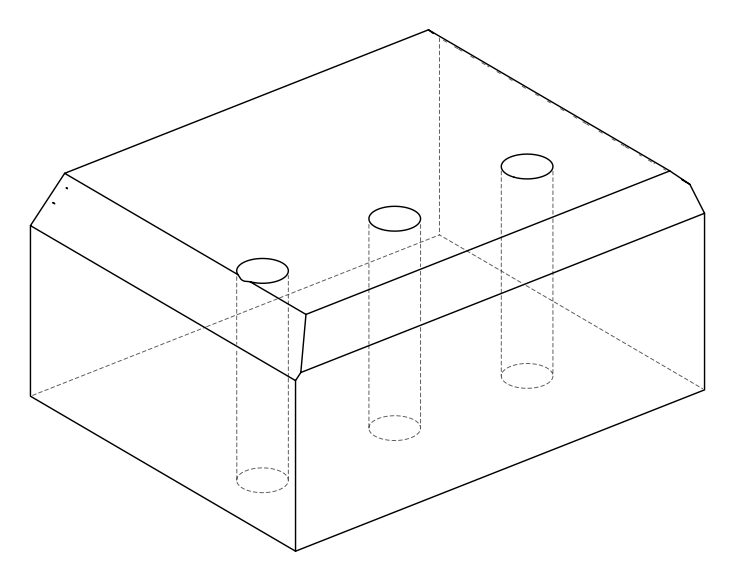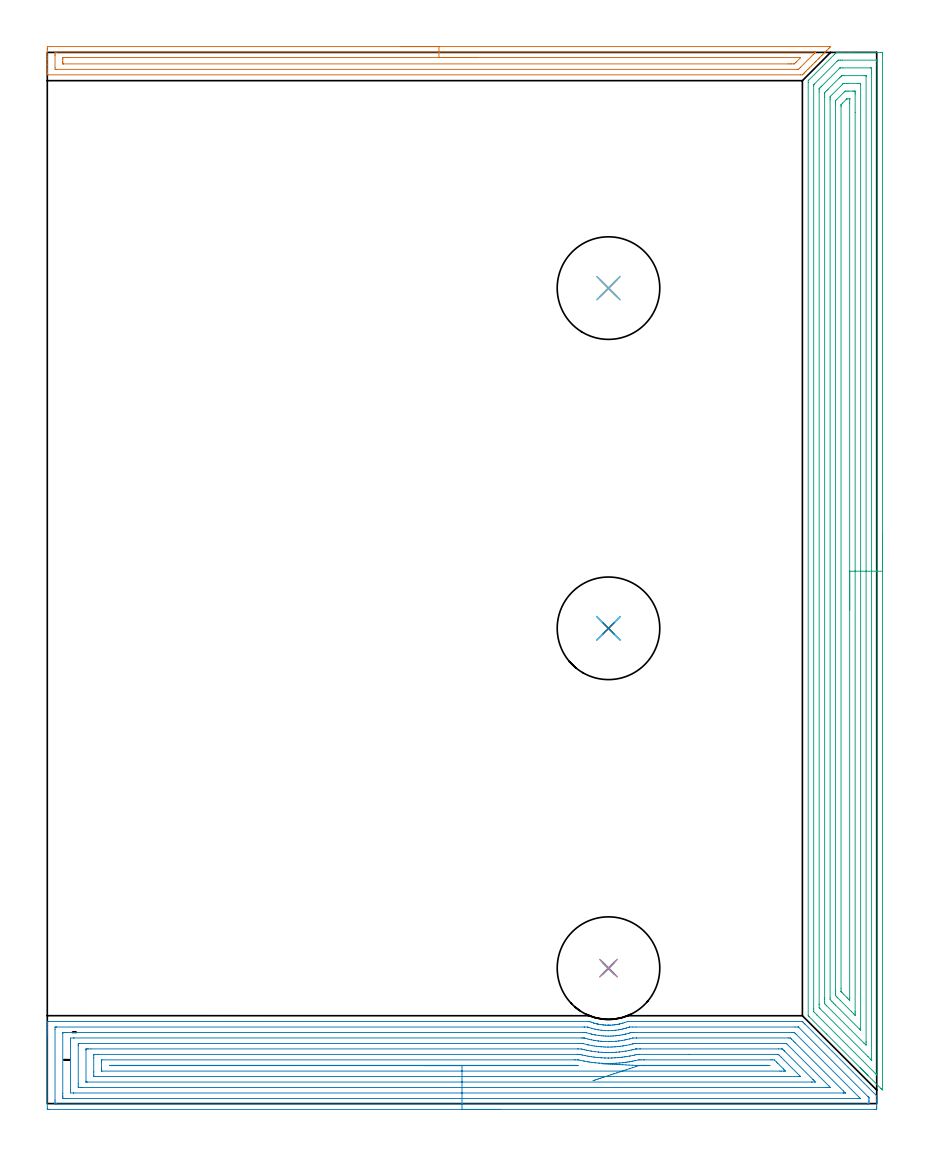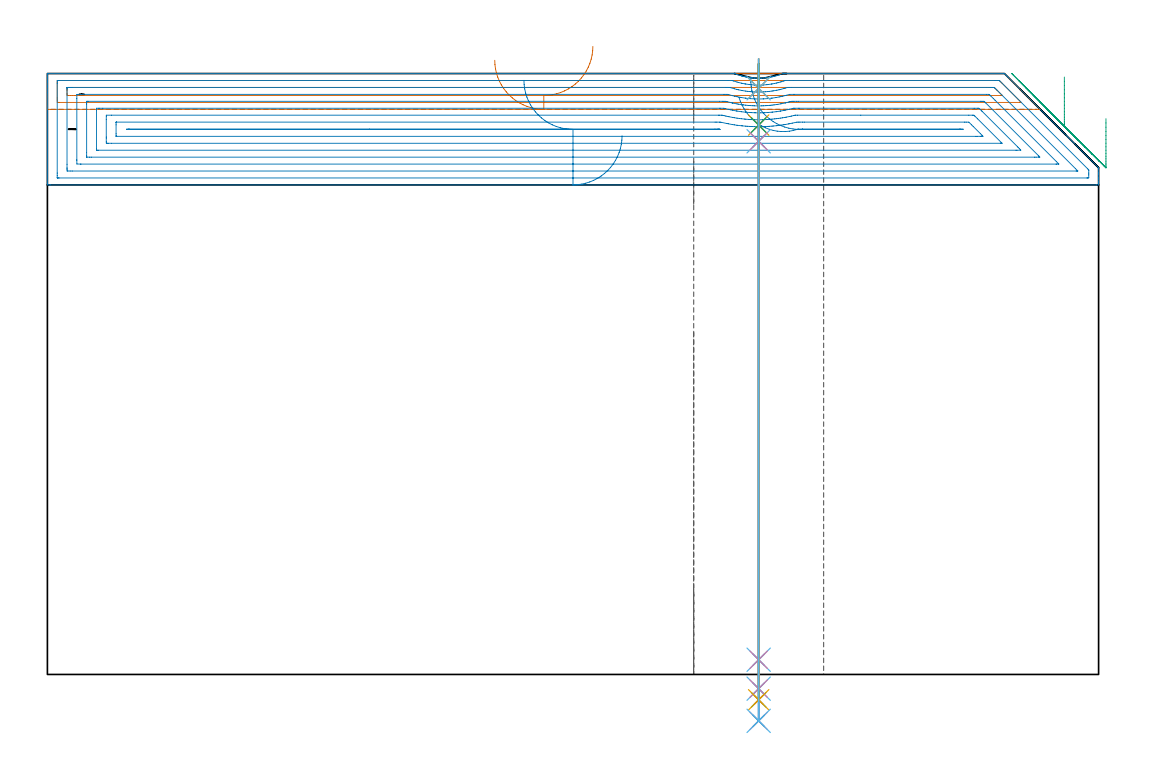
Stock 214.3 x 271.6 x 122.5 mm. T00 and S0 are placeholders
(PLAN: 18 operations, 13 tool changes, 39.9 min)
(1 AREA_MILL | FG_CHAMFER_SURFACE | UGT0205_001 | 4.97 min | 5518 mm3)
(2 AREA_MILL_1 | FG_CHAMFER_SURFACE_1 | UGT0205_001 | 15.05 min | 55157 mm3)
(3 AREA_MILL_2 | FG_CHAMFER_SURFACE_2 | UGT0205_001 | 14.76 min | 46866 mm3)
(4 SPOT_DRILL | STEP1HOLE | NXT0321_9005460120000 | 0.05 min | 182 mm3)
(5 SPOT_DRILL_1 | STEP1HOLE_1 | NXT0321_9005460120000 | 0.05 min | 178 mm3)
(6 SPOT_DRILL_2 | STEP1HOLE_2 | NXT0321_9005460120000 | 0.05 min | 192 mm3)
(7 DRILL_BLIND_HOLE_INTO_CENTER | STEP1HOLE | NXT0301_041 | 0.05 min | 283 mm3)
(8 GUN_DRILL_THROUGH_HOLE | STEP1HOLE | UGT0307_002 | 0.56 min | 3171 mm3)
(9 SPADE_DRILL_TO_ENLARGE_THROUGH_HOLE | STEP1HOLE | UGT0306_007 | 0.52 min | 22527 mm3)
(10 DRILL_TO_ENLARGE_THROUGH_HOLE | STEP1HOLE | UGT0301_388 | 0.54 min | 41363 mm3)
(11 DRILL_BLIND_HOLE_INTO_CENTER_1 | STEP1HOLE_1 | NXT0301_041 | 0.05 min | 282 mm3)
(12 GUN_DRILL_THROUGH_HOLE_1 | STEP1HOLE_1 | UGT0307_002 | 0.56 min | 3170 mm3)
(13 SPADE_DRILL_TO_ENLARGE_THROUGH_HOLE_1 | STEP1HOLE_1 | UGT0306_007 | 0.52 min | 22534 mm3)
(14 DRILL_TO_ENLARGE_THROUGH_HOLE_1 | STEP1HOLE_1 | UGT0301_388 | 0.54 min | 41360 mm3)
(15 DRILL_BLIND_HOLE_INTO_CENTER_2 | STEP1HOLE_2 | NXT0301_041 | 0.05 min | 289 mm3)
(16 GUN_DRILL_THROUGH_HOLE_2 | STEP1HOLE_2 | UGT0307_002 | 0.56 min | 3164 mm3)
(17 SPADE_DRILL_TO_ENLARGE_THROUGH_HOLE_2 | STEP1HOLE_2 | UGT0306_007 | 0.52 min | 22541 mm3)
(18 DRILL_TO_ENLARGE_THROUGH_HOLE_2 | STEP1HOLE_2 | UGT0301_388 | 0.54 min | 41356 mm3)
(TOOL UGT0205_001 | Chamfer Mill 20 x 3 x 45 deg. | D20 FL50 Z2)
(TOOL NXT0321_9005460120000 | NC Spot Drill, 142deg, 12mm, Carbide, Uncoated | D12 PA142 FL30 Z2)
(TOOL NXT0301_041 | Carbide Drill 7mm [860.1-0700-035A1-MM 2214] | D7 PA140 FL53 Z2)
(TOOL UGT0307_002 | Gun Drill 6 mm | D6 PA130 FL24 Z1)
(TOOL UGT0306_007 | Spade Drill 16.5mm | D16.5 PA132 FL10 Z2)
(TOOL UGT0301_388 | Twist Drill 26.5 mm | D26.5 PA118 FL165 Z2)
(OP 1 AREA_MILL)
G17 G21 G94 G90
T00 M6
G54
G17 G0 G90 X91.2 Y273.1 S1061 M3
G43 Z132.5 H0
Z125.2
G94 G1 X91.238 Z124.328 F250.
X91.352 Z123.464
X91.541 Z122.612
X91.803 Z121.78
X92.137 Z120.974
X92.54 Z120.2
X93.009 Z119.464
X93.54 Z118.772
X94.129 Z118.129
X94.772 Z117.54
X95.464 Z117.008
X96.2 Z116.54
X96.974 Z116.137
X97.78 Z115.803
X98.612 Z115.541
X99.464 Z115.352
X100.329 Z115.238
X101.2 Z115.2
X202.137
X202.369 Y273.095 Z115.204
X202.381 Y273.093 Z115.205
X202.369 Y273.069 Z115.23
X202.071 Y272.771 Z115.529
X201.86 Y272.558 Z115.738
X201.235 Y271.935 Z116.365
X201.177 Y271.877 Z116.422
X200.972 Y271.67 Z116.626
X200.365 Y271.065 Z117.235
X200.283 Y270.983 Z117.316
X200.084 Y270.782 Z117.514
X199.494 Y270.194 Z118.105
X199.389 Y270.089 Z118.21
X199.196 Y269.894 Z118.402
X198.624 Y269.324 Z118.976
X198.495 Y269.195 Z119.104
X198.308 Y269.006 Z119.29
X197.754 Y268.454 Z119.846
X197.42 Y268.118 Z120.178
X196.883 Y267.583 Z120.717
X196.532 Y267.23 Z121.066
X196.013 Y266.713 Z121.587
X195.644 Y266.342 Z121.954
X195.515 Y266.215 Z122.084
X195.227 Y265.927 Z122.373
X195.138 Y265.84 Z122.459
X195.1 Y265.807 Z122.493
X194.621 Y265.8 Z122.5
X0.18
X0.01 Y265.803 Z122.488
X0.007 Y265.838 Z122.454
X0. Y266.236 Z122.063
Y266.515 Z121.784
Y267.23 Z121.065
Y268.475 Z119.821
Y269.894 Z118.402
Y270.517 Z117.78
Y272.293 Z116.004
X0.002 Y272.558 Z115.739
X0.008 Y273.092 Z115.206
X0.087 Y273.094 Z115.203
X0.627 Y273.1 Z115.2
X101.2
Y271.686 Z116.614
X198.197 Y271.685 Z116.615
X198.508 Y271.67 Z116.63
X198.358 Y271.511 Z116.789
X198.197 Y271.347 Z116.953
X197.914 Y271.063 Z117.237
X194.621 Y267.771 Z120.529
X194.348 Y267.501 Z120.799
X194.068 Y267.23 Z121.07
X193.743 Y267.215 Z121.085
X193.727 Y267.214 Z121.086
X2.415 Y267.215 Z121.085
X2.01 Y267.23 Z121.07
X2.001 Y267.641 Z120.659
X2. Y270.782 Z117.518
X2.001 Y271.193 Z117.107
X2.01 Y271.67 Z116.63
X2.399 Y271.685 Z116.615
X2.415 Y271.686 Z116.614
X101.2
Y270.272 Z118.028
X194.397 Y270.271 Z118.029
X194.621 Y270.27 Z118.03
X194.638 Y270.268 Z118.032
X194.65 Y270.266 Z118.034
X194.646 Y270.255 Z118.045
X194.637 Y270.24 Z118.06
X194.621 Y270.221 Z118.079
X193.566 Y269.166 Z119.134
X193.404 Y269.006 Z119.294
X193.115 Y268.726 Z119.574
X193.018 Y268.635 Z119.665
X192.833 Y268.633 Z119.667
X192.318 Y268.63 Z119.67
X191.939 Y268.629 Z119.671
X191.426 Y268.628 Z119.672
X4.203 Y268.629 Z119.671
X4.076 Y268.631 Z119.669
X4.031 Y268.633 Z119.667
X4.013 Y268.634 Z119.666
X4.01 Y268.671 Z119.629
X4.004 Y268.805 Z119.495
X4.001 Y269.006 Z119.294
X4. Y269.207 Z119.093
X4.004 Y269.894 Z118.406
X4.007 Y270.088 Z118.212
X4.022 Y270.264 Z118.036
X4.203 Y270.267 Z118.033
X4.718 Y270.27 Z118.03
X5.097 Y270.271 Z118.029
X5.611 Y270.272 Z118.028
X101.2
X102.072 Z118.067
X102.937 Z118.18
X103.788 Z118.369
X104.62 Z118.632
X105.426 Z118.965
X106.2 Z119.368
X106.936 Z119.837
X107.628 Z120.368
X108.271 Z120.957
X108.861 Z121.601
X109.392 Z122.293
X109.86 Z123.028
X110.263 Z123.802
X110.597 Z124.608
X110.859 Z125.44
X111.048 Z126.292
X111.162 Z127.157
X111.2 Z128.028
G0 Z132.5
M5
M2
(OP 2 AREA_MILL_1)
G17 G21 G94 G90
T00 M6
G54
G17 G0 G90 X117.15 Y-1.5 S1061 M3
G43 Z132.5 H0
Z109.8
G94 G1 X117.112 Z108.928 F250.
X116.998 Z108.064
X116.809 Z107.212
X116.547 Z106.38
X116.213 Z105.574
X115.81 Z104.8
X115.342 Z104.064
X114.81 Z103.372
X114.221 Z102.729
X113.578 Z102.14
X112.886 Z101.609
X112.15 Z101.14
X111.376 Z100.737
X110.57 Z100.403
X109.738 Z100.141
X108.886 Z99.952
X108.022 Z99.838
X107.15 Z99.8
X0.595
X0.323 Y-1.497 Z99.802
X0.01 Y-1.491 Z99.806
X0. Y-1.173 Z100.124
Y17.298 Z118.593
Y17.894 Z119.188
Y18.49 Z119.787
Y18.788 Z120.084
Y19.384 Z120.68
Y19.682 Z120.977
Y20.278 Z121.578
Y20.784 Z122.083
X0.006 Y21.143 Z122.435
X0.01 Y21.197 Z122.488
X0.149 Y21.2 Z122.5
X139.696
X140.077 Y21.194 Z122.492
X140.157 Y21.166 Z122.464
X140.227 Y21.14 Z122.439
X140.576 Y21.023 Z122.322
X141.133 Y20.835 Z122.135
X141.252 Y20.801 Z122.1
X141.48 Y20.737 Z122.031
X141.579 Y20.708 Z122.002
X141.744 Y20.667 Z121.961
X141.925 Y20.622 Z121.915
X142.027 Y20.595 Z121.892
X142.114 Y20.576 Z121.875
X142.173 Y20.563 Z121.862
X142.371 Y20.525 Z121.816
X142.473 Y20.503 Z121.796
X142.921 Y20.422 Z121.718
X143.368 Y20.358 Z121.654
X143.634 Y20.329 Z121.626
X143.815 Y20.309 Z121.606
X144.155 Y20.285 Z121.58
X144.262 Y20.277 Z121.572
X144.673 Y20.26 Z121.558
X144.71 Y20.259 Z121.556
X144.945 Y20.261 Z121.547
X145.006
X145.046
X145.138 Y20.259 Z121.551
X145.141
X145.287 Z121.554
X145.604 Y20.269 Z121.566
X146.051 Y20.299 Z121.595
X146.402 Y20.334 Z121.628
X146.498 Y20.344 Z121.637
X146.83 Y20.387 Z121.68
X146.946 Y20.402 Z121.696
X147.393 Y20.475 Z121.771
X147.457 Y20.487 Z121.784
X147.721 Y20.542 Z121.836
X147.821 Y20.56 Z121.858
X147.84 Y20.563 Z121.862
X147.893 Y20.576 Z121.875
X148.287 Y20.669 Z121.968
X148.613 Y20.76 Z122.057
X148.735 Y20.794 Z122.091
X149.181 Y20.934 Z122.232
X149.884 Y21.18 Z122.48
X149.925 Y21.193 Z122.493
X150.396 Y21.2 Z122.5
X194.98
X195.094 Y21.196 Z122.489
X195.182 Y21.12 Z122.417
X195.28 Y21.023 Z122.318
X195.426 Y20.875 Z122.173
X195.578 Y20.723 Z122.021
X195.726 Y20.576 Z121.871
X195.872 Y20.43 Z121.726
X214.197 Y2.104 Z103.402
X214.29 Y1.999 Z103.297
X214.3 Y1.806 Z103.106
Y0.912 Z102.211
Y0.615 Z101.914
Y0.018 Z101.314
Y-0.28 Z101.017
Y-0.876 Z100.421
Y-1.173 Z100.124
X214.298 Y-1.491 Z99.805
X213.84 Y-1.5 Z99.8
X107.15
Y-0.086 Z101.214
X2.378 Y-0.085 Z101.215
X2.274
X2.067 Y-0.081 Z101.219
X2.015 Y-0.079 Z101.221
X2.01 Y-0.067 Z101.233
X2.005 Y-0.036 Z101.264
X2.002 Y0.018 Z101.318
X2. Y0.397 Z101.697
Y0.912 Z102.212
X2.001 Y19.166 Z120.466
X2.008 Y19.682 Z120.982
X2.01 Y19.77 Z121.07
X2.171 Y19.779 Z121.079
X2.276 Y19.784 Z121.084
X2.378 Y19.785 Z121.085
X138.701
X138.805
X139.6 Y19.779 Z121.079
X139.696 Y19.749 Z121.049
X139.908 Y19.682 Z120.982
X140.588 Y19.472 Z120.772
X140.882 Y19.387 Z120.687
X141.48 Y19.241 Z120.541
X141.684 Y19.197 Z120.497
X142.22 Y19.091 Z120.391
X142.371 Y19.066 Z120.366
X143.089 Y18.962 Z120.262
X143.263 Y18.943 Z120.243
X144.073 Y18.87 Z120.17
X144.155 Y18.866 Z120.166
X144.992 Y18.842 Z120.142
X145.046
X145.858 Y18.868 Z120.168
X145.938 Y18.873 Z120.173
X146.683 Y18.935 Z120.235
X146.83 Y18.949 Z120.249
X146.915 Y18.959 Z120.259
X147.587 Y19.058 Z120.358
X147.721 Y19.081 Z120.381
X148.225 Y19.177 Z120.477
X148.613 Y19.262 Z120.562
X148.952 Y19.342 Z120.642
X149.505 Y19.494 Z120.794
X149.649 Y19.537 Z120.837
X150.111 Y19.682 Z120.982
X150.327 Y19.752 Z121.052
X150.396 Y19.774 Z121.074
X150.493 Y19.779 Z121.079
X151.288 Y19.783 Z121.083
X152.076 Y19.786 Z121.086
X193.197
X193.987 Y19.784 Z121.084
X194.036 Y19.781 Z121.081
X194.057 Y19.779 Z121.079
X194.089 Y19.757 Z121.057
X194.128 Y19.722 Z121.022
X194.142 Y19.709 Z121.009
X212.044 Y1.806 Z103.106
X212.165 Y1.681 Z102.981
X212.243 Y1.597 Z102.897
X212.29 Y1.543 Z102.843
X212.293 Y1.521 Z102.821
X212.298 Y1.429 Z102.729
X212.299 Y0.912 Z102.212
Y0.534 Z101.834
X212.292 Y0.018 Z101.318
X212.29 Y-0.07 Z101.23
X212.129 Y-0.079 Z101.221
X212.024 Y-0.084 Z101.216
X211.922 Y-0.085 Z101.215
X107.15 Y-0.086 Z101.214
Y1.329 Z102.629
X5.053
X4.636 Y1.33 Z102.63
X4.161 Y1.333 Z102.633
X4.012 Y1.335 Z102.635
X4.005 Y1.644 Z102.944
X4.002 Y1.806 Z103.106
X4. Y1.967 Z103.267
Y2.7 Z104.
Y18.056 Z119.356
X4.002 Y18.218 Z119.518
X4.007 Y18.325 Z119.625
X4.01 Y18.361 Z119.661
X4.017 Y18.365 Z119.665
X4.043 Y18.367 Z119.667
X4.161 Y18.37 Z119.67
X4.577 Y18.371 Z119.671
X5.053 Y18.372 Z119.672
X138.329 Y18.371 Z119.671
X138.805 Y18.369 Z119.669
X139.012 Y18.367 Z119.667
X139.114 Y18.365 Z119.665
X139.262 Y18.329 Z119.629
X140.046 Y18.101 Z119.401
X140.507 Y17.976 Z119.276
X140.588 Y17.955 Z119.255
X140.843 Y17.894 Z119.194
X141.48 Y17.767 Z119.067
X141.636 Y17.737 Z119.037
X142.371 Y17.623 Z118.923
X142.687 Y17.578 Z118.878
X143.263 Y17.519 Z118.819
X143.673 Y17.483 Z118.783
X144.155 Y17.454 Z118.754
X144.607 Y17.441 Z118.741
X145.046 Y17.432 Z118.732
X145.496 Y17.444 Z118.744
X145.938 Y17.458 Z118.758
X146.345 Y17.486 Z118.786
X146.83 Y17.526 Z118.826
X147.164 Y17.559 Z118.859
X147.721 Y17.635 Z118.935
X147.947 Y17.668 Z118.968
X148.613 Y17.783 Z119.083
X148.707 Y17.8 Z119.1
X149.159 Y17.894 Z119.194
X149.439 Y17.96 Z119.26
X149.505 Y17.977 Z119.277
X150.139 Y18.152 Z119.452
X150.396 Y18.225 Z119.525
X150.83 Y18.353 Z119.653
X150.873 Y18.364 Z119.664
X150.931 Y18.367 Z119.667
X151.05 Y18.37 Z119.67
X151.288 Y18.371 Z119.671
X151.704 Y18.372 Z119.672
X192.305 Y18.371 Z119.671
X192.723 Y18.37 Z119.67
X192.958 Y18.366 Z119.666
X193.013 Y18.365 Z119.665
X193.086 Y18.303 Z119.603
X193.197 Y18.2 Z119.5
X193.506 Y17.894 Z119.194
X209.594 Y1.806 Z103.106
X209.942 Y1.454 Z102.754
X210.038 Y1.353 Z102.653
X210.054 Y1.333 Z102.633
X210.047 Y1.332 Z102.632
X210.009 Y1.33 Z102.63
X209.882 Y1.329 Z102.629
X209.723
X107.15
Y2.743 Z104.043
X6.836
X6.792 Y2.744 Z104.044
X6.01 Y2.761 Z104.061
X6. Y3.537 Z104.837
Y3.593 Z104.893
Y16.107 Z117.407
X6.007 Y16.938 Z118.238
X6.836 Y16.956 Z118.256
X6.88 Y16.957 Z118.257
X137.956
X138.38 Y16.955 Z118.255
X138.592 Y16.953 Z118.253
X138.697 Y16.95 Z118.25
X138.805 Y16.924 Z118.224
X138.906 Y16.899 Z118.199
X139.696 Y16.686 Z117.986
X140.114 Y16.581 Z117.881
X140.588 Y16.48 Z117.78
X141.233 Y16.354 Z117.654
X141.48 Y16.313 Z117.613
X142.291 Y16.187 Z117.487
X142.371 Y16.177 Z117.477
X143.041 Y16.107 Z117.407
X143.263 Y16.088 Z117.388
X143.284 Y16.086 Z117.386
X144.155 Y16.035 Z117.335
X144.229 Y16.032 Z117.332
X145.046 Y16.016 Z117.316
X145.137
X145.938 Y16.038 Z117.338
X146.004 Y16.04 Z117.34
X146.83 Y16.096 Z117.396
X146.84
X146.965 Y16.107 Z117.407
X147.648 Y16.181 Z117.481
X147.721 Y16.19 Z117.49
X148.425 Y16.295 Z117.595
X148.613 Y16.326 Z117.626
X149.182 Y16.43 Z117.73
X149.505 Y16.497 Z117.797
X149.916 Y16.588 Z117.888
X150.396 Y16.707 Z118.007
X150.629 Y16.768 Z118.068
X151.288 Y16.946 Z118.246
X151.337 Y16.951 Z118.251
X152.18 Y16.957 Z118.257
X152.223
X191.457
X191.881 Y16.952 Z118.252
X191.982 Y16.95 Z118.25
X192.119 Y16.822 Z118.122
X192.305 Y16.643 Z117.943
X192.844 Y16.107 Z117.407
X193.197 Y15.755 Z117.055
X205.68 Y3.271 Z104.571
X206.08 Y2.866 Z104.166
X206.162 Y2.779 Z104.079
X206.189 Y2.749 Z104.049
X206.159 Y2.747 Z104.047
X206.064 Y2.745 Z104.045
X205.68 Y2.743 Z104.043
X205.637
X107.15
Y4.157 Z105.457
X8.949
X8.62 Y4.158 Z105.458
X8.053 Y4.162 Z105.462
X8.02 Y4.164 Z105.464
X8.01 Y4.174 Z105.474
X8.004 Y4.211 Z105.511
X8.001 Y4.487 Z105.787
X8. Y5.108 Z106.408
Y14.94 Z116.24
X8.003 Y15.213 Z116.513
X8.009 Y15.523 Z116.823
X8.01 Y15.536 Z116.836
X8.035 Y15.538 Z116.838
X8.093 Y15.541 Z116.841
X8.18 Y15.543 Z116.843
X8.29
X137.021
X137.584 Y15.542 Z116.842
X137.913 Y15.54 Z116.84
X138.193 Y15.536 Z116.836
X138.338 Y15.529 Z116.829
X138.539 Y15.479 Z116.779
X139.575 Y15.213 Z116.513
X139.696 Y15.186 Z116.486
X139.73 Y15.179 Z116.479
X140.588 Y15.012 Z116.312
X140.833 Y14.967 Z116.267
X141.48 Y14.866 Z116.166
X141.885 Y14.807 Z116.107
X142.371 Y14.753 Z116.053
X142.88 Y14.703 Z116.003
X143.263 Y14.674 Z115.974
X143.837 Y14.637 Z115.937
X144.155 Y14.624 Z115.924
X144.758 Y14.608 Z115.908
X145.046 Y14.604 Z115.904
X145.641 Y14.617 Z115.917
X145.938 Y14.627 Z115.927
X146.492 Y14.657 Z115.957
X146.83 Y14.681 Z115.981
X147.32 Y14.721 Z116.021
X147.721 Y14.763 Z116.063
X148.124 Y14.81 Z116.11
X148.613 Y14.878 Z116.178
X148.903 Y14.922 Z116.222
X149.505 Y15.026 Z116.326
X149.662 Y15.056 Z116.356
X150.396 Y15.205 Z116.505
X150.43 Y15.213 Z116.513
X151.116 Y15.385 Z116.685
X151.288 Y15.429 Z116.729
X151.588 Y15.505 Z116.805
X151.711 Y15.536 Z116.836
X151.854 Y15.539 Z116.839
X152.18 Y15.541 Z116.841
X152.742 Y15.543 Z116.843
X153.071
X190.193
X190.522 Y15.541 Z116.841
X190.851 Y15.538 Z116.838
X190.941 Y15.536 Z116.836
X190.993 Y15.496 Z116.796
X191.092 Y15.403 Z116.703
X191.288 Y15.213 Z116.513
X202.013 Y4.487 Z105.787
X202.114 Y4.385 Z105.685
X202.317 Y4.163 Z105.463
X202.265 Y4.162 Z105.462
X202.114 Y4.159 Z105.459
X201.551 Y4.157 Z105.457
X201.222
X107.15
Y5.571 Z106.871
X10.403 Y5.572 Z106.872
X10.212 Y5.573 Z106.873
X10.054 Y5.576 Z106.876
X10.02 Y5.578 Z106.878
X10.01 Y5.595 Z106.895
X10.007 Y5.625 Z106.925
X10.001 Y5.784 Z107.084
Y13.828 Z115.128
X10.005 Y13.964 Z115.264
X10.01 Y14.071 Z115.371
X10.017 Y14.122 Z115.422
X10.053 Y14.123 Z115.423
X10.403 Y14.127 Z115.427
X10.593 Y14.129 Z115.429
X11.295
X137.021 Y14.128 Z115.428
X137.212
X137.913 Y14.122 Z115.422
X138.168 Y14.063 Z115.363
X138.805 Y13.912 Z115.212
X139.328 Y13.795 Z115.095
X139.696 Y13.721 Z115.021
X140.434 Y13.579 Z114.879
X140.588 Y13.554 Z114.854
X141.491 Y13.414 Z114.714
X142.371 Y13.32 Z114.62
X142.487 Y13.309 Z114.609
X143.263 Y13.252 Z114.552
X143.448 Y13.24 Z114.54
X144.155 Y13.208 Z114.508
X144.379 Y13.2 Z114.5
X145.046 Y13.19 Z114.49
X145.278 Y13.193 Z114.493
X145.938 Y13.21 Z114.51
X146.145 Y13.218 Z114.518
X146.83 Y13.257 Z114.557
X146.987 Y13.268 Z114.568
X147.721 Y13.329 Z114.629
X147.809 Y13.338 Z114.638
X148.583 Y13.425 Z114.725
X148.609 Y13.429 Z114.729
X149.384 Y13.546 Z114.846
X149.505 Y13.566 Z114.866
X150.139 Y13.683 Z114.983
X150.396 Y13.735 Z115.035
X150.876 Y13.838 Z115.138
X151.288 Y13.931 Z115.231
X152.011 Y14.104 Z115.404
X152.094 Y14.122 Z115.422
X152.18 Y14.124 Z115.424
X152.371 Y14.127 Z115.427
X153.071 Y14.129 Z115.429
X153.261
X188.928
X189.63 Y14.127 Z115.427
X189.824 Y14.125 Z115.425
X189.902 Y14.122 Z115.422
X190.201 Y13.84 Z115.14
X190.415 Y13.635 Z114.935
X190.522 Y13.53 Z114.83
X197.777 Y6.275 Z107.575
X197.898 Y6.151 Z107.451
X198.14 Y5.9 Z107.2
X198.439 Y5.578 Z106.878
X198.353 Y5.576 Z106.876
X197.655 Y5.572 Z106.872
X197.465 Y5.571 Z106.871
X107.15
Y6.985 Z108.285
X13.078
X12.368 Y6.987 Z108.287
X12.186 Y6.989 Z108.289
X12.013 Y6.992 Z108.292
X12.007 Y7.169 Z108.469
X12.002 Y7.354 Z108.654
X12. Y8.062 Z109.362
Y8.249 Z109.549
X12.001 Y11.824 Z113.124
X12.008 Y12.531 Z113.831
X12.011 Y12.708 Z114.008
X13.078 Y12.714 Z114.014
X136.839
X137.021
X137.375 Y12.71 Z114.01
X137.551 Y12.708 Z114.008
X137.787 Y12.658 Z113.958
X137.913 Y12.628 Z113.928
X138.319 Y12.531 Z113.831
X138.805 Y12.427 Z113.727
X138.936 Y12.4 Z113.7
X139.696 Y12.256 Z113.556
X140.031 Y12.196 Z113.496
X140.588 Y12.109 Z113.409
X141.082 Y12.036 Z113.336
X141.48 Y11.989 Z113.289
X142.087 Y11.923 Z113.223
X142.371 Y11.898 Z113.198
X143.057 Y11.844 Z113.144
X143.263 Y11.832 Z113.132
X143.998 Y11.795 Z113.095
X144.155 Y11.79 Z113.09
X144.91 Y11.774 Z113.074
X145.046
X145.788 Y11.788 Z113.088
X145.938 Y11.794 Z113.094
X146.641 Y11.827 Z113.127
X146.83 Y11.838 Z113.138
X147.474 Y11.885 Z113.185
X147.721 Y11.907 Z113.207
X148.288 Y11.964 Z113.264
X148.613 Y12.001 Z113.301
X149.082 Y12.061 Z113.361
X149.505 Y12.121 Z113.421
X149.86 Y12.176 Z113.476
X150.396 Y12.268 Z113.568
X150.618 Y12.31 Z113.61
X151.288 Y12.443 Z113.743
X151.361 Y12.458 Z113.758
X151.689 Y12.531 Z113.831
X152.086 Y12.626 Z113.926
X152.18 Y12.648 Z113.948
X152.364 Y12.69 Z113.99
X152.447 Y12.707 Z114.007
X152.534 Y12.709 Z114.009
X152.889 Y12.714 Z114.014
X165.818 Y12.715 Z114.015
X187.847 Y12.714 Z114.014
X188.56 Y12.71 Z114.01
X188.738 Y12.708 Z114.008
X188.899 Y12.692 Z113.992
X189.064 Y12.531 Z113.831
X189.63 Y11.972 Z113.272
X194.433 Y7.169 Z108.469
X194.547 Y7.052 Z108.352
X194.586 Y7.009 Z108.309
X194.598 Y6.993 Z108.293
X194.575 Y6.992 Z108.292
X194.454 Y6.988 Z108.288
X194.271 Y6.986 Z108.286
X107.15 Y6.985 Z108.285
Y8.4 Z109.7
X14.134
X14.058 Y8.402 Z109.702
X14.024 Y8.404 Z109.704
X14.01 Y8.406 Z109.706
X14.008 Y8.426 Z109.726
X14.004 Y8.525 Z109.825
X14. Y8.926 Z110.226
Y10.744 Z112.044
X14.003 Y11.176 Z112.476
X14.007 Y11.283 Z112.583
X14.01 Y11.292 Z112.592
X14.018 Y11.294 Z112.594
X14.054 Y11.298 Z112.598
X14.121 Y11.3 Z112.6
X136.129
X136.467 Y11.299 Z112.599
X137.021 Y11.295 Z112.595
X137.188 Y11.293 Z112.593
X137.406 Y11.251 Z112.551
X138.536 Y11.012 Z112.312
X138.805 Y10.961 Z112.261
X139.635 Y10.805 Z112.105
X139.696 Y10.795 Z112.095
X140.026 Y10.744 Z112.044
X140.588 Y10.659 Z111.959
X140.686 Y10.646 Z111.946
X141.48 Y10.556 Z111.856
X141.689 Y10.534 Z111.834
X142.371 Y10.475 Z111.775
X142.662 Y10.453 Z111.753
X143.263 Y10.416 Z111.716
X143.608 Y10.398 Z111.698
X144.155 Y10.378 Z111.678
X144.529 Y10.368 Z111.668
X145.046 Y10.361 Z111.661
X145.422 Y10.367 Z111.667
X145.938 Y10.38 Z111.68
X146.288 Y10.393 Z111.693
X146.83 Y10.42 Z111.72
X147.134 Y10.439 Z111.739
X147.721 Y10.482 Z111.782
X147.962 Y10.503 Z111.803
X148.613 Y10.566 Z111.866
X148.773 Y10.584 Z111.884
X149.505 Y10.673 Z111.973
X149.567 Y10.682 Z111.982
X149.997 Y10.744 Z112.044
X150.343 Y10.798 Z112.098
X150.396 Y10.807 Z112.107
X151.097 Y10.935 Z112.235
X151.288 Y10.972 Z112.272
X151.838 Y11.087 Z112.387
X152.795 Y11.293 Z112.593
X153.071 Y11.297 Z112.597
X153.409 Y11.299 Z112.599
X153.963 Y11.3 Z112.6
X154.299
X186.955
X187.294 Y11.298 Z112.598
X187.847 Y11.293 Z112.593
X188.405 Y10.744 Z112.044
X188.738 Y10.414 Z111.714
X190.196 Y8.956 Z110.256
X190.522 Y8.627 Z109.927
X190.731 Y8.407 Z109.707
X190.522 Y8.404 Z109.704
X190.184 Y8.401 Z109.701
X189.63 Y8.4 Z109.7
X189.294
X107.15
Y9.814 Z111.114
X16.68 Y9.815 Z111.115
X16.645 Y9.816 Z111.116
X16.119 Y9.85 Z111.15
X16.61 Y9.884 Z111.184
X16.645 Y9.885 Z111.185
X65.679 Y9.886 Z111.186
X136.093
X136.557 Y9.885 Z111.185
X136.771 Y9.883 Z111.183
X136.877 Y9.879 Z111.179
X137.012 Y9.859 Z111.159
X137.021 Y9.857 Z111.157
X137.05 Y9.85 Z111.15
X137.125 Y9.819 Z111.119
X137.093 Y9.816 Z111.116
X137.057 Y9.814 Z111.114
X107.15
X106.278 Z111.152
X105.414 Z111.266
X104.562 Z111.455
X103.73 Z111.717
X102.924 Z112.051
X102.15 Z112.454
X101.414 Z112.922
X100.722 Z113.453
X100.079 Z114.043
X99.49 Z114.686
X98.958 Z115.378
X98.49 Z116.114
X98.087 Z116.888
X97.753 Z117.694
X97.491 Z118.526
X97.302 Z119.377
X97.188 Z120.242
X97.15 Z121.114
G0 Z132.5
X140.975 Y5.913
Z117.688
G1 X141.256 Y6.005 Z116.868
X141.604 Y6.119 Z116.076
X142.016 Y6.255 Z115.319
X142.49 Y6.41 Z114.603
X143.02 Y6.585 Z113.933
X143.605 Y6.776 Z113.314
X144.238 Y6.984 Z112.751
X144.916 Y7.207 Z112.249
X145.632 Y7.442 Z111.811
X146.382 Y7.689 Z111.44
X147.16 Y7.944 Z111.139
X147.96 Y8.207 Z110.91
X148.776 Y8.475 Z110.756
X149.602 Y8.746 Z110.678
X150.43 Y9.018 Z110.675
X151.256 Y9.289 Z110.749
X152.073 Y9.558 Z110.898
X152.874 Y9.821 Z111.121
X152.963 Y9.85 Z111.15
X153.052 Y9.87 Z111.17
X153.071 Y9.872 Z111.172
X153.927 Y9.886 Z111.186
X153.963
X186.028
X186.063 Y9.884 Z111.184
X186.707 Y9.85 Z111.15
X186.098 Y9.815 Z111.115
X186.063
X185.208 Y9.814 Z111.114
X153.035
X152.963 Y9.816 Z111.116
X152.874 Y9.821 Z111.121
X152.007 Y9.865 Z111.203
X151.15 Y9.909 Z111.361
X150.31 Y9.952 Z111.593
X149.494 Y9.994 Z111.898
X148.707 Y10.034 Z112.272
X147.956 Y10.073 Z112.714
X147.246 Y10.109 Z113.22
X146.582 Y10.143 Z113.786
X145.971 Y10.174 Z114.407
X145.416 Y10.203 Z115.08
X144.921 Y10.228 Z115.798
X144.492 Y10.25 Z116.557
X144.129 Y10.269 Z117.35
X143.837 Y10.284 Z118.172
X143.618 Y10.295 Z119.016
X143.473 Y10.302 Z119.877
X143.404 Y10.306 Z120.746
X143.41 Y10.305 Z121.619
G0 Z132.5
M5
M2
(OP 3 AREA_MILL_2)
G17 G21 G94 G90
T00 M6
G54
G17 G0 G90 X215.8 Y147.55 S1061 M3
G43 Z132.5 H0
Z113.3
G94 G1 Y147.512 Z112.428 F250.
Y147.398 Z111.563
Y147.209 Z110.712
Y146.947 Z109.88
Y146.613 Z109.074
Y146.21 Z108.3
Y145.742 Z107.564
Y145.21 Z106.872
Y144.621 Z106.229
Y143.978 Z105.64
Y143.286 Z105.108
Y142.55 Z104.64
Y141.776 Z104.237
Y140.97 Z103.903
Y140.138 Z103.641
Y139.287 Z103.452
Y138.422 Z103.338
Y137.55 Z103.3
Y3.661
X215.793 Y3.519 Z103.306
X215.642 Y3.661 Z103.458
X215.421 Y3.879 Z103.679
X215.41 Y3.89 Z103.69
X212.068 Y7.232 Z107.03
X211.901 Y7.396 Z107.194
X211.741 Y7.558 Z107.357
X211.621 Y7.678 Z107.477
X211.463 Y7.835 Z107.632
X211.31 Y7.989 Z107.788
X211.175 Y8.124 Z107.923
X211.024 Y8.274 Z108.071
X210.879 Y8.42 Z108.219
X210.729 Y8.57 Z108.369
X210.586 Y8.712 Z108.51
X210.447 Y8.851 Z108.65
X210.282 Y9.017 Z108.816
X210.147 Y9.151 Z108.949
X210.016 Y9.282 Z109.081
X201.298 Y18.001 Z117.801
X196.866 Y22.433 Z122.232
X196.717 Y22.584 Z122.381
X196.604 Y22.705 Z122.489
X196.6 Y22.852 Z122.5
Y263.852
X196.601 Y264.295 Z122.487
X196.759 Y264.46 Z122.34
X203.13 Y270.832 Z115.966
X203.509 Y271.209 Z115.591
X203.635 Y271.335 Z115.465
X203.889 Y271.588 Z115.21
X203.905 Y271.599 Z115.193
X204.025 Y271.6 Z115.074
X204.153 Z114.947
X205.128 Z113.971
X205.761 Z113.334
X206.955 Z112.142
X207.516 Z111.579
X208.113 Z110.983
X215.41 Z103.688
X215.693 Y271.596 Z103.404
X215.792 Y271.59 Z103.305
X215.799 Y271.489 Z103.299
X215.8 Y270.993 Z103.3
Y137.55
X214.386 Z104.714
X214.385 Y7.678 Z104.715
X214.382 Y7.447 Z104.718
X214.38 Y7.392 Z104.72
X214.378 Y7.384 Z104.722
X214.362 Y7.397 Z104.738
X214.311 Y7.443 Z104.789
X214.072 Y7.678 Z105.028
X198.898 Y22.852 Z120.202
X198.745 Y23.007 Z120.355
X198.021 Y23.745 Z121.079
X198.015 Y24.487 Z121.085
Y24.637
Y262.959
X198.016 Y263.145 Z121.084
X198.019 Y263.237 Z121.081
X198.021 Y263.257 Z121.079
X198.032 Y263.273 Z121.068
X198.06 Y263.305 Z121.04
X198.232 Y263.481 Z120.868
X204.007 Y269.257 Z115.093
X204.288 Y269.529 Z114.812
X204.331 Y269.569 Z114.769
X204.377 Y269.59 Z114.723
X204.502 Y269.596 Z114.598
X204.884 Y269.599 Z114.216
X205.376 Y269.6 Z113.724
X214.147 Z104.953
X214.318 Y269.597 Z104.782
X214.347 Y269.595 Z104.753
X214.373 Y269.591 Z104.727
X214.379 Y269.556 Z104.721
X214.384 Y269.359 Z104.716
X214.385 Y269.207 Z104.715
X214.386 Y268.464 Z104.714
Y137.55
X212.972 Z106.128
X212.971 Y11.945 Z106.129
X212.968 Y11.248 Z106.132
X212.967 Z106.133
X212.956 Z106.144
X212.778 Y11.423 Z106.322
X212.058 Y12.141 Z107.042
X199.622 Y24.578 Z119.478
X199.564 Y24.637 Z119.536
X199.505 Y24.705 Z119.595
X199.435 Y24.79 Z119.665
X199.433 Y24.829 Z119.667
X199.429 Y25.53 Z119.671
Y25.726
Y261.371
X199.431 Y262.067 Z119.669
X199.433 Y262.165 Z119.667
X199.435 Y262.211 Z119.665
X199.451 Y262.24 Z119.649
X199.622 Y262.418 Z119.478
X199.888 Y262.688 Z119.212
X200.158 Y262.959 Z118.942
X204.623 Y267.422 Z114.477
X204.758 Y267.551 Z114.342
X204.8 Y267.589 Z114.3
X204.884 Y267.591 Z114.216
X205.587 Y267.599 Z113.513
X212.605 Z106.495
X212.778 Y267.595 Z106.322
X212.947 Y267.59 Z106.153
X212.965 Y267.422 Z106.135
X212.968 Y267.23 Z106.132
X212.971 Y266.53 Z106.129
X212.972 Y266.333 Z106.128
Y137.55
X211.557 Z107.543
Y16.061
X211.556 Y15.711 Z107.544
X211.552 Y15.174 Z107.548
X211.55 Y15.111 Z107.551
X211.024 Y15.625 Z108.076
X201.376 Y25.274 Z117.724
X201.122 Y25.53 Z117.978
X200.859 Y25.801 Z118.241
X200.85 Y26.065 Z118.25
X200.846 Y26.422 Z118.254
X200.843 Y26.964 Z118.257
Y27.315
Y259.931
X200.844 Y260.281 Z118.256
X200.846 Y260.821 Z118.254
X200.85 Y261.174 Z118.25
X201.108 Y261.447 Z117.992
X201.376 Y261.724 Z117.724
X201.544 Y261.895 Z117.556
X201.715 Y262.067 Z117.385
X204.641 Y264.992 Z114.459
X204.884 Y265.235 Z114.216
X205.085 Y265.433 Z114.015
X205.183 Y265.527 Z113.917
X205.243 Y265.582 Z113.857
X205.341 Y265.59 Z113.759
X205.761 Y265.599 Z113.339
X205.798 Y265.6 Z113.302
X211.061 Z108.039
X211.443 Y265.594 Z107.657
X211.538 Y265.59 Z107.562
X211.551 Y265.586 Z107.549
X211.553 Y265.572 Z107.547
X211.556 Y265.54 Z107.544
X211.557 Y265.469 Z107.543
Y137.55
X210.143 Z108.957
Y19.285
X210.138 Y19.064 Z108.962
X210.136 Y18.974 Z108.964
X210.08 Y19.025 Z109.02
X210.019 Y19.083 Z109.081
X209.817 Y19.282 Z109.283
X203.569 Y25.53 Z115.531
X203.13 Y25.971 Z115.97
X202.687 Y26.422 Z116.413
X202.264 Y26.872 Z116.836
X202.257 Y27.311 Z116.843
Y259.385
X202.26 Y259.833 Z116.84
X202.264 Y260.055 Z116.836
X202.268 Y260.158 Z116.832
X202.319 Y260.215 Z116.781
X202.381 Y260.281 Z116.719
X205.413 Y263.314 Z113.687
X205.53 Y263.43 Z113.57
X205.625 Y263.52 Z113.475
X205.687 Y263.577 Z113.413
X205.761 Y263.59 Z113.339
X206.012 Y263.597 Z113.088
X206.639 Y263.599 Z112.461
X206.886 Y263.6 Z112.214
X209.27 Z109.83
X209.518 Z109.582
X210.007 Y263.594 Z109.093
X210.12 Y263.59 Z108.98
X210.137 Y263.588 Z108.963
X210.139 Y263.568 Z108.961
X210.141 Y263.514 Z108.959
X210.143 Y263.404 Z108.957
Y137.55
X208.729 Z110.371
Y23.745
X208.728 Y23.404 Z110.372
X208.724 Y22.852 Z110.376
X208.723 Y22.842 Z110.377
X208.703 Y22.852 Z110.397
X208.393 Y23.157 Z110.707
X207.803 Y23.745 Z111.297
X204.884 Y26.663 Z114.216
X204.234 Y27.315 Z114.866
X204.007 Y27.544 Z115.093
X203.684 Y27.876 Z115.416
X203.678 Y28.207 Z115.422
X203.673 Y28.547 Z115.427
X203.672 Y29.1 Z115.428
X203.671 Y29.442 Z115.429
Y257.946
X203.672 Y258.496 Z115.428
X203.674 Y258.835 Z115.426
X203.678 Y259.109 Z115.422
X203.938 Y259.389 Z115.162
X203.972 Y259.424 Z115.128
X205.761 Y261.214 Z113.339
X206.045 Y261.489 Z113.055
X206.127 Y261.567 Z112.973
X206.164 Y261.59 Z112.936
X206.224 Y261.596 Z112.876
X206.639 Y261.599 Z112.461
X207.097 Y261.6 Z112.003
X207.974 Z111.126
X208.393 Y261.599 Z110.707
X208.532 Y261.598 Z110.568
X208.644 Y261.594 Z110.456
X208.712 Y261.59 Z110.388
X208.722 Y261.515 Z110.378
X208.726 Y261.174 Z110.374
X208.728 Y260.833 Z110.372
X208.729 Y256.115 Z110.371
Y137.55
X207.315 Z111.785
X207.314 Y27.315 Z111.786
X207.312 Y26.769 Z111.788
X207.31 Y26.71 Z111.79
X207.309 Y26.703 Z111.791
X207.301 Y26.708 Z111.799
X207.254 Y26.749 Z111.846
X207.067 Y26.932 Z112.033
X206.682 Y27.315 Z112.418
X205.761 Y28.236 Z113.339
X205.334 Y28.667 Z113.766
X205.12 Y28.887 Z113.98
X205.095 Y28.914 Z114.005
X205.092 Y28.943 Z114.008
X205.088 Y29.002 Z114.012
X205.087 Y29.1 Z114.013
X205.085 Y29.788 Z114.015
X205.086 Y257.604 Z114.014
X205.088 Y257.948 Z114.012
X205.09 Y258.033 Z114.01
X205.092 Y258.073 Z114.008
X205.108 Y258.099 Z113.992
X205.19 Y258.185 Z113.91
X205.494 Y258.496 Z113.606
X206.386 Y259.389 Z112.714
X206.515 Y259.515 Z112.585
X206.557 Y259.554 Z112.543
X206.591 Y259.582 Z112.509
X206.639 Y259.59 Z112.461
X207.309 Y259.599 Z111.791
X207.311 Y259.597 Z111.789
X207.312 Y259.596 Z111.788
X207.315 Y258.496 Z111.785
Y137.55
Y136.678 Z111.823
Y135.814 Z111.937
Y134.962 Z112.126
Y134.13 Z112.388
Y133.324 Z112.722
Y132.55 Z113.125
Y131.814 Z113.594
Y131.122 Z114.125
Y130.479 Z114.714
Y129.89 Z115.357
Y129.359 Z116.05
Y128.89 Z116.785
Y128.487 Z117.559
Y128.153 Z118.365
Y127.891 Z119.197
Y127.702 Z120.049
Y127.588 Z120.914
Y127.55 Z121.785
G0 Z132.5
M5
M2
(OP 4 SPOT_DRILL)
G17 G21 G94 G90
T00 M6
G54
G17 G0 G90 X145. Y35. S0 M3
G43 Z132.5 H0
G94 G81 G98 Z119.5 F250. R125.5
G80
M5
M2
(OP 5 SPOT_DRILL_1)
G17 G21 G94 G90
T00 M6
G54
G17 G0 G90 X145. Y122.8 S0 M3
G43 Z132.5 H0
G94 G81 G98 Z119.5 F250. R125.5
G80
M5
M2
(OP 6 SPOT_DRILL_2)
G17 G21 G94 G90
T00 M6
G54
G17 G0 G90 X145. Y210.7 S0 M3
G43 Z132.5 H0
G94 G81 G98 Z119.5 F250. R125.5
G80
M5
M2
(OP 7 DRILL_BLIND_HOLE_INTO_CENTER)
G17 G21 G94 G90
T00 M6
G54
G17 G0 G90 X145. Y35. S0 M3
G43 Z132.5 H1
G94 G81 G98 Z112. F250. R124.5
G80
M5
M2
(OP 8 GUN_DRILL_THROUGH_HOLE)
G17 G21 G94 G90
T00 M6
G54
G17 G0 G90 X145. Y35. M8
G43 Z132.5 H0
Z119.452
S716 M3
G94 G1 Z108.693 F125. M26
G4 X.084
Z3. F250.
G4 X.084
Z-2.899 F125.
G4 X.084
M5
M9
G0 Z119.452
Z132.5
M2
(OP 9 SPADE_DRILL_TO_ENLARGE_THROUGH_HOLE)
G17 G21 G94 G90
T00 M6
G54
G17 G0 G90 X145. Y35. S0 M3
G43 Z132.5 H0
G94 G73 G98 Z-5.173 F250. Q15.959 R124.5
G80
M5
M2
(OP 10 DRILL_TO_ENLARGE_THROUGH_HOLE)
G17 G21 G94 G90
T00 M6
G54
G17 G0 G90 X145. Y35. S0 M3
G43 Z132.5 H0
G94 G73 G98 Z-9.461 F250. Q26.392 R124.5
G80
M5
M2
(OP 11 DRILL_BLIND_HOLE_INTO_CENTER_1)
G17 G21 G94 G90
T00 M6
G54
G17 G0 G90 X145. Y122.8 S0 M3
G43 Z132.5 H1
G94 G81 G98 Z112. F250. R124.5
G80
M5
M2
(OP 12 GUN_DRILL_THROUGH_HOLE_1)
G17 G21 G94 G90
T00 M6
G54
G17 G0 G90 X145. Y122.8 M8
G43 Z132.5 H0
Z119.452
S716 M3
G94 G1 Z108.693 F125. M26
G4 X.084
Z3. F250.
G4 X.084
Z-2.899 F125.
G4 X.084
M5
M9
G0 Z119.452
Z132.5
M2
(OP 13 SPADE_DRILL_TO_ENLARGE_THROUGH_HOLE_1)
G17 G21 G94 G90
T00 M6
G54
G17 G0 G90 X145. Y122.8 S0 M3
G43 Z132.5 H0
G94 G73 G98 Z-5.173 F250. Q15.959 R124.5
G80
M5
M2
(OP 14 DRILL_TO_ENLARGE_THROUGH_HOLE_1)
G17 G21 G94 G90
T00 M6
G54
G17 G0 G90 X145. Y122.8 S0 M3
G43 Z132.5 H0
G94 G73 G98 Z-9.461 F250. Q26.392 R124.5
G80
M5
M2
(OP 15 DRILL_BLIND_HOLE_INTO_CENTER_2)
G17 G21 G94 G90
T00 M6
G54
G17 G0 G90 X145. Y210.7 S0 M3
G43 Z132.5 H1
G94 G81 G98 Z112. F250. R124.5
G80
M5
M2
(OP 16 GUN_DRILL_THROUGH_HOLE_2)
G17 G21 G94 G90
T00 M6
G54
G17 G0 G90 X145. Y210.7 M8
G43 Z132.5 H0
Z119.452
S716 M3
G94 G1 Z108.693 F125. M26
G4 X.084
Z3. F250.
G4 X.084
Z-2.899 F125.
G4 X.084
M5
M9
G0 Z119.452
Z132.5
M2
(OP 17 SPADE_DRILL_TO_ENLARGE_THROUGH_HOLE_2)
G17 G21 G94 G90
T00 M6
G54
G17 G0 G90 X145. Y210.7 S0 M3
G43 Z132.5 H0
G94 G73 G98 Z-5.173 F250. Q15.959 R124.5
G80
M5
M2
(OP 18 DRILL_TO_ENLARGE_THROUGH_HOLE_2)
G17 G21 G94 G90
T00 M6
G54
G17 G0 G90 X145. Y210.7 S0 M3
G43 Z132.5 H0
G94 G73 G98 Z-9.461 F250. Q26.392 R124.5
G80
M5
M2
